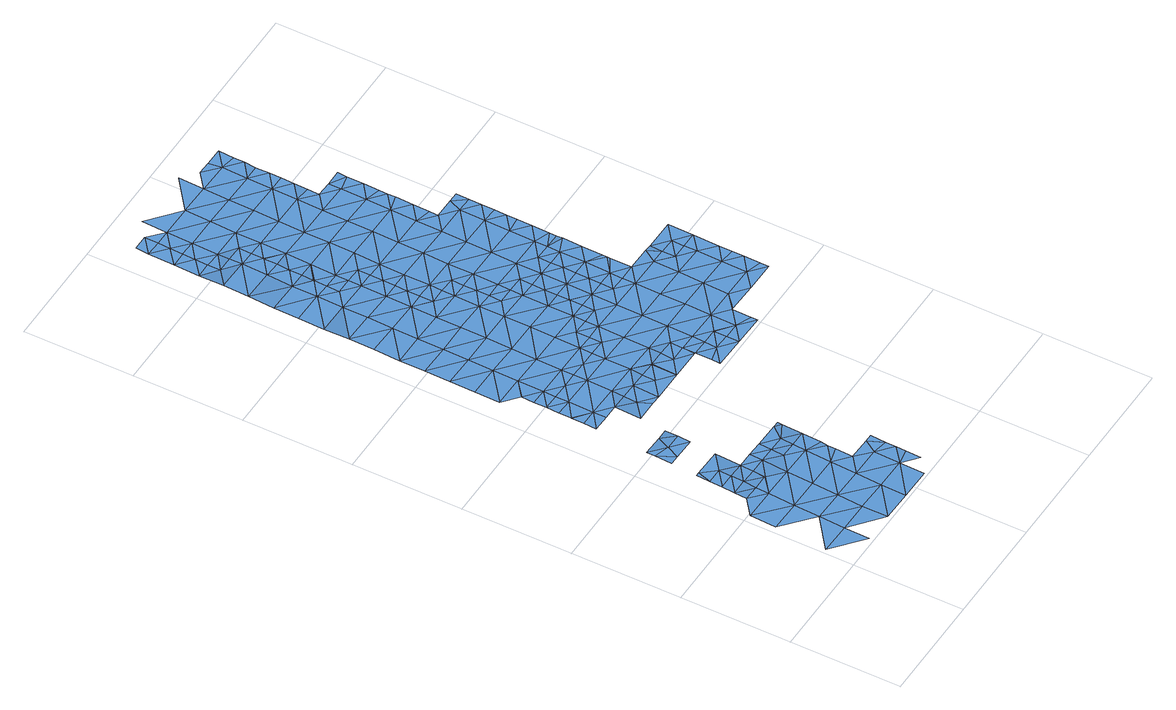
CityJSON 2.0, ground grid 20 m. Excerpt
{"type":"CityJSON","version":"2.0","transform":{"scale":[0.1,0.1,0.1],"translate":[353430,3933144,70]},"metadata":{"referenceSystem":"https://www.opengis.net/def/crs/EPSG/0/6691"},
"CityObjects":{
"waterbody1":{"type":"WaterBody","attributes":{"name":"3","class":"1140","function":"1","WaterBodyRiverFloodingRiskAttribute.description":"2","WaterBodyRiverFloodingRiskAttribute.rankOrg":"2","WaterBodyRiverFloodingRiskAttribute.adminType":"2","WaterBodyRiverFloodingRiskAttribute.scale":"L2"},"geometry":[{"type":"MultiSurface","lod":"1","boundaries":[[[0,1,2]],[[0,2,3]],[[4,5,6]],[[7,8,4]],[[5,1,6]],[[9,1,0]],[[7,4,6]],[[1,10,6]],[[0,11,9]],[[12,8,7]],[[10,1,9]],[[12,7,13]],[[14,6,10]],[[7,6,15]],[[7,16,13]],[[15,6,14]],[[7,15,16]],[[9,11,17]],[[10,9,17]],[[11,18,17]],[[19,14,10]],[[20,21,22]],[[20,16,21]],[[16,15,21]],[[23,10,17]],[[21,24,22]],[[25,15,14]],[[19,10,23]],[[19,25,14]],[[21,15,26]],[[18,27,17]],[[28,24,21]],[[28,21,26]],[[26,15,25]],[[24,28,29]],[[23,17,27]],[[18,30,27]],[[19,23,31]],[[32,26,25]],[[33,23,27]],[[19,31,34]],[[25,19,35]],[[31,23,33]],[[35,19,34]],[[35,36,25]],[[32,25,37]],[[33,38,31]],[[25,36,37]],[[27,39,33]],[[40,39,27]],[[27,41,40]],[[42,33,39]],[[38,33,42]],[[38,42,43]]]}]},
"waterbody2":{"type":"WaterBody","attributes":{"name":"3","class":"1140","function":"1","WaterBodyRiverFloodingRiskAttribute.description":"2","WaterBodyRiverFloodingRiskAttribute.rankOrg":"3","WaterBodyRiverFloodingRiskAttribute.adminType":"2","WaterBodyRiverFloodingRiskAttribute.scale":"L2"},"geometry":[{"type":"MultiSurface","lod":"1","boundaries":[[[12,44,45]],[[13,16,20]],[[12,45,8]],[[20,22,44]],[[13,20,44]],[[12,13,44]],[[45,46,47]],[[46,45,44]],[[46,44,22]]]}]},
"waterbody3":{"type":"WaterBody","attributes":{"name":"3","class":"1140","function":"1","WaterBodyRiverFloodingRiskAttribute.description":"2","WaterBodyRiverFloodingRiskAttribute.rankOrg":"2","WaterBodyRiverFloodingRiskAttribute.adminType":"2","WaterBodyRiverFloodingRiskAttribute.scale":"L2"},"geometry":[{"type":"MultiSurface","lod":"1","boundaries":[[[48,49,50]],[[49,22,50]],[[51,52,48]],[[49,48,52]],[[46,22,49]],[[47,49,52]],[[49,47,46]]]}]},
"waterbody4":{"type":"WaterBody","attributes":{"name":"3","class":"1140","function":"1","WaterBodyRiverFloodingRiskAttribute.description":"2","WaterBodyRiverFloodingRiskAttribute.rankOrg":"1","WaterBodyRiverFloodingRiskAttribute.adminType":"2","WaterBodyRiverFloodingRiskAttribute.scale":"L2"},"geometry":[{"type":"MultiSurface","lod":"1","boundaries":[[[53,54,55]],[[56,57,58]],[[57,53,58]],[[57,59,53]],[[59,54,53]],[[54,60,55]],[[53,61,58]],[[61,53,55]]]}]},
"waterbody5":{"type":"WaterBody","attributes":{"name":"3","class":"1140","function":"1","WaterBodyRiverFloodingRiskAttribute.description":"2","WaterBodyRiverFloodingRiskAttribute.rankOrg":"2","WaterBodyRiverFloodingRiskAttribute.adminType":"2","WaterBodyRiverFloodingRiskAttribute.scale":"L2"},"geometry":[{"type":"MultiSurface","lod":"1","boundaries":[[[62,63,64]],[[65,62,64]],[[66,65,64]],[[63,67,64]],[[68,69,70]],[[70,66,68]],[[66,64,68]],[[71,64,67]],[[72,69,68]],[[71,73,64]],[[74,68,64]],[[75,72,68]],[[76,73,71]],[[64,73,74]],[[75,68,74]],[[76,77,73]],[[78,75,74]],[[79,74,73]],[[80,78,74]],[[73,77,79]],[[81,79,77]],[[82,74,79]],[[80,74,82]],[[81,83,79]],[[83,84,79]],[[85,80,82]],[[86,82,79]],[[84,86,79]],[[85,82,87]],[[88,86,84]],[[82,89,87]],[[82,86,89]],[[88,90,86]],[[91,87,92]],[[93,94,95]],[[87,89,92]],[[96,91,92]],[[97,98,99]],[[94,100,90]],[[101,96,92]],[[102,103,104]],[[105,106,107]],[[99,108,109]],[[89,86,110]],[[94,93,100]],[[86,90,110]],[[107,111,105]],[[99,98,108]],[[111,112,105]],[[113,101,92]],[[114,115,116]],[[90,100,110]],[[104,103,117]],[[118,109,114]],[[93,119,100]],[[92,89,120]],[[116,118,114]],[[117,103,121]],[[122,104,117]],[[123,106,105]],[[124,106,123]],[[109,108,114]],[[98,125,108]],[[126,113,92]],[[127,124,123]],[[89,110,120]],[[112,128,105]],[[129,122,130]],[[131,132,133]],[[132,115,114]],[[131,115,132]],[[134,135,136]],[[122,117,130]],[[137,129,130]],[[100,138,110]],[[134,127,135]],[[121,139,117]],[[126,92,120]],[[140,141,142]],[[138,100,119]],[[127,123,135]],[[143,133,132]],[[125,144,108]],[[140,145,141]],[[130,146,137]],[[147,148,149]],[[128,150,105]],[[147,151,152]],[[153,141,145]],[[105,150,123]],[[154,146,125]],[[119,142,141]],[[154,137,146]],[[155,156,128]],[[156,143,132]],[[155,143,156]],[[126,157,113]],[[147,149,151]],[[144,158,108]],[[158,132,114]],[[138,119,141]],[[159,130,117]],[[160,135,123]],[[161,157,162]],[[146,144,125]],[[161,113,157]],[[163,117,139]],[[156,150,128]],[[164,152,165]],[[114,108,158]],[[120,110,166]],[[167,162,157]],[[152,151,165]],[[139,164,165]],[[149,168,151]],[[166,110,138]],[[169,126,120]],[[153,170,141]],[[130,159,146]],[[171,167,157]],[[172,167,171]],[[141,173,138]],[[160,123,150]],[[174,172,171]],[[139,165,163]],[[175,120,166]],[[159,117,163]],[[141,170,173]],[[157,126,176]],[[156,132,177]],[[178,135,179]],[[180,181,168]],[[182,171,157]],[[180,174,181]],[[159,183,146]],[[146,184,144]],[[132,158,177]],[[185,182,157]],[[174,171,181]],[[173,186,138]],[[185,157,176]],[[135,160,179]],[[165,151,187]],[[120,175,169]],[[151,168,187]],[[184,158,144]],[[176,126,169]],[[138,188,166]],[[150,156,189]],[[190,186,173]],[[156,177,189]],[[191,192,171]],[[171,192,181]],[[168,181,187]],[[191,171,182]],[[166,188,175]],[[163,165,193]],[[184,146,183]],[[160,150,194]],[[195,176,169]],[[196,179,160]],[[158,197,177]],[[165,187,193]],[[194,150,189]],[[198,186,190]],[[188,138,186]],[[199,200,181]],[[175,201,169]],[[159,163,202]],[[181,192,199]],[[187,181,200]],[[202,163,193]],[[203,195,169]],[[159,204,183]],[[200,205,187]],[[196,160,194]],[[202,204,159]],[[158,184,197]],[[177,206,189]],[[205,207,187]],[[175,188,201]],[[208,177,197]],[[204,209,183]],[[183,210,184]],[[169,211,203]],[[179,196,212]],[[193,187,207]],[[211,169,201]],[[213,186,198]],[[206,177,208]],[[184,210,197]],[[179,212,214]],[[188,186,213]],[[194,189,215]],[[207,205,216]],[[217,193,207]],[[215,189,206]],[[196,194,215]],[[183,209,210]],[[197,218,208]],[[202,193,219]],[[196,220,212]],[[201,221,211]],[[201,188,222]],[[215,220,196]],[[203,211,223]],[[204,224,209]],[[219,193,217]],[[216,225,207]],[[188,213,222]],[[222,226,201]],[[221,227,211]],[[218,197,210]],[[227,228,211]],[[228,223,211]],[[206,208,229]],[[213,198,230]],[[204,202,231]],[[232,210,209]],[[201,226,221]],[[216,233,225]],[[234,232,209]],[[234,209,224]],[[204,231,224]],[[206,235,215]],[[217,207,236]],[[236,207,225]],[[237,206,229]],[[230,238,213]],[[202,219,231]],[[239,208,218]],[[229,208,239]],[[240,223,228]],[[235,206,237]],[[241,212,242]],[[212,220,242]],[[243,220,215]],[[222,213,244]],[[245,217,236]],[[213,238,244]],[[246,210,232]],[[219,217,247]],[[248,221,226]],[[231,249,224]],[[215,235,250]],[[218,210,251]],[[217,245,247]],[[222,252,226]],[[253,222,244]],[[210,246,251]],[[254,229,239]],[[215,250,243]],[[255,241,242]],[[256,219,247]],[[257,218,251]],[[222,253,252]],[[220,258,242]],[[259,248,226]],[[231,219,260]],[[261,220,243]],[[260,219,256]],[[239,218,262]],[[262,218,257]],[[252,259,226]],[[263,255,242]],[[220,261,258]],[[264,231,260]],[[249,231,264]],[[254,239,265]],[[265,239,262]],[[242,258,266]],[[242,266,263]],[[249,264,267]],[[254,265,268]]]}]},
"waterbody6":{"type":"WaterBody","attributes":{"name":"3","class":"1140","function":"1","WaterBodyRiverFloodingRiskAttribute.description":"2","WaterBodyRiverFloodingRiskAttribute.rankOrg":"3","WaterBodyRiverFloodingRiskAttribute.adminType":"2","WaterBodyRiverFloodingRiskAttribute.scale":"L2"},"geometry":[{"type":"MultiSurface","lod":"1","boundaries":[[[269,270,271]],[[272,273,274]],[[269,69,270]],[[270,69,72]],[[272,274,271]],[[275,276,277]],[[277,273,275]],[[272,271,270]],[[72,75,270]],[[273,272,275]],[[276,278,279]],[[280,272,270]],[[281,282,279]],[[280,270,75]],[[276,275,278]],[[279,278,281]],[[281,283,282]],[[280,75,78]],[[275,272,284]],[[285,278,275]],[[272,280,284]],[[284,285,275]],[[286,282,287]],[[78,80,280]],[[288,286,287]],[[278,289,281]],[[282,283,287]],[[290,291,288]],[[292,284,280]],[[293,283,281]],[[292,280,80]],[[294,288,287]],[[295,296,291]],[[278,285,289]],[[290,288,294]],[[284,297,285]],[[296,295,298]],[[281,289,293]],[[292,80,85]],[[299,297,284]],[[299,284,292]],[[291,290,295]],[[285,300,289]],[[283,293,301]],[[287,283,302]],[[85,87,292]],[[297,300,285]],[[302,283,301]],[[294,287,302]],[[303,298,304]],[[305,293,289]],[[294,306,290]],[[304,298,295]],[[302,306,294]],[[91,96,292]],[[304,307,303]],[[292,87,91]],[[305,301,293]],[[290,97,295]],[[299,292,96]],[[308,111,309]],[[307,310,303]],[[308,303,310]],[[311,297,299]],[[111,107,309]],[[106,312,309]],[[305,289,300]],[[99,109,295]],[[295,109,304]],[[290,313,97]],[[99,295,97]],[[107,106,309]],[[302,301,103]],[[308,310,111]],[[311,299,96]],[[290,306,313]],[[109,118,304]],[[115,307,304]],[[302,103,102]],[[104,122,302]],[[301,314,103]],[[116,115,304]],[[302,102,104]],[[124,127,312]],[[314,301,305]],[[306,302,122]],[[124,312,106]],[[304,118,116]],[[311,315,297]],[[316,312,127]],[[98,97,313]],[[311,96,101]],[[112,111,310]],[[300,297,315]],[[129,137,306]],[[316,136,317]],[[131,133,307]],[[307,143,310]],[[306,122,129]],[[305,300,148]],[[131,307,115]],[[134,136,316]],[[313,306,137]],[[315,318,300]],[[316,127,134]],[[121,103,314]],[[125,98,313]],[[137,154,313]],[[128,112,310]],[[101,113,311]],[[147,152,305]],[[305,152,314]],[[307,133,143]],[[154,125,313]],[[305,148,147]],[[155,128,310]],[[155,310,143]],[[148,300,318]],[[161,162,311]],[[311,167,315]],[[161,311,113]],[[164,139,314]],[[314,152,164]],[[121,314,139]],[[149,148,318]],[[311,162,167]],[[172,174,315]],[[172,315,167]],[[318,315,174]],[[318,168,149]],[[180,168,318]],[[318,174,180]]]}]},
"waterbody7":{"type":"WaterBody","attributes":{"name":"3","class":"1140","function":"1","WaterBodyRiverFloodingRiskAttribute.description":"2","WaterBodyRiverFloodingRiskAttribute.rankOrg":"1","WaterBodyRiverFloodingRiskAttribute.adminType":"2","WaterBodyRiverFloodingRiskAttribute.scale":"L2"},"geometry":[{"type":"MultiSurface","lod":"1","boundaries":[[[28,319,29]],[[28,32,319]],[[32,37,319]],[[320,321,322]],[[320,319,321]],[[321,319,37]],[[29,319,320]],[[28,26,32]]]}]},
"waterbody8":{"type":"WaterBody","attributes":{"name":"3","class":"1140","function":"1","WaterBodyRiverFloodingRiskAttribute.description":"2","WaterBodyRiverFloodingRiskAttribute.rankOrg":"1","WaterBodyRiverFloodingRiskAttribute.adminType":"2","WaterBodyRiverFloodingRiskAttribute.scale":"L2"},"geometry":[{"type":"MultiSurface","lod":"1","boundaries":[[[323,324,94]],[[84,83,325]],[[323,90,88]],[[323,94,90]],[[326,71,327]],[[76,71,326]],[[328,83,81]],[[325,328,329]],[[328,77,329]],[[81,77,328]],[[323,325,324]],[[88,84,323]],[[323,84,325]],[[83,328,325]],[[324,95,94]],[[330,326,327]],[[76,326,77]],[[330,329,326]],[[329,77,326]]]}]},
"waterbody9":{"type":"WaterBody","attributes":{"name":"3","class":"1140","function":"1","WaterBodyRiverFloodingRiskAttribute.description":"2","WaterBodyRiverFloodingRiskAttribute.rankOrg":"1","WaterBodyRiverFloodingRiskAttribute.adminType":"2","WaterBodyRiverFloodingRiskAttribute.scale":"L2"},"geometry":[{"type":"MultiSurface","lod":"1","boundaries":[[[331,332,145]],[[140,331,145]],[[119,93,331]],[[140,142,119]],[[119,331,140]],[[93,95,331]],[[333,331,95]],[[333,332,331]]]}]},
"waterbody10":{"type":"WaterBody","attributes":{"name":"3","class":"1140","function":"1","WaterBodyRiverFloodingRiskAttribute.description":"2","WaterBodyRiverFloodingRiskAttribute.rankOrg":"1","WaterBodyRiverFloodingRiskAttribute.adminType":"2","WaterBodyRiverFloodingRiskAttribute.scale":"L2"},"geometry":[{"type":"MultiSurface","lod":"1","boundaries":[[[216,200,334]],[[216,205,200]],[[200,199,334]],[[335,336,337]],[[199,192,334]],[[191,182,336]],[[216,338,233]],[[191,336,192]],[[192,336,334]],[[335,334,336]],[[338,334,335]],[[216,334,338]],[[195,203,339]],[[340,339,203]],[[339,176,195]],[[185,176,339]],[[340,341,339]],[[339,182,185]],[[336,182,339]],[[341,336,339]],[[341,337,336]]]}]},
"waterbody11":{"type":"WaterBody","attributes":{"name":"3","class":"1140","function":"1","WaterBodyRiverFloodingRiskAttribute.description":"2","WaterBodyRiverFloodingRiskAttribute.rankOrg":"1","WaterBodyRiverFloodingRiskAttribute.adminType":"2","WaterBodyRiverFloodingRiskAttribute.scale":"L2"},"geometry":[{"type":"MultiSurface","lod":"1","boundaries":[[[248,259,342]],[[342,240,228]],[[227,342,228]],[[342,227,248]],[[342,259,343]],[[343,240,342]],[[248,227,221]]]}]}
},
"vertices":[
[66,55,5],[66,101,7],[9,56,5],[65,9,5],[11,195,11],[10,148,9],[67,147,9],[68,194,11],[40,218,12],[122,54,5],[123,100,7],[122,8,5],[68,217,12],[96,217,12],[124,146,9],[125,193,11],[97,217,12],[179,53,5],[178,7,5],[180,145,9],[97,239,14],[125,239,14],[98,262,14],[180,99,7],[126,262,14],[181,192,11],[153,216,12],[236,52,5],[153,238,14],[154,261,14],[235,6,5],[209,122,8],[182,215,12],[236,98,7],[209,153,9],[209,168,10],[210,180,11],[210,215,12],[251,121,7],[264,75,6],[264,57,5],[263,29,5],[264,93,6],[265,121,7],
[69,240,14],[40,240,14],[69,263,15],[40,263,15],
[47,310,17],[69,286,16],[98,309,16],[41,310,17],[41,286,16],
[71,379,20],[100,379,20],[80,401,21],[42,356,20],[59,356,20],[43,387,21],[99,355,20],[100,401,20],[43,402,21],
[45,518,27],[44,495,27],[73,517,27],[45,540,27],[45,541,27],[74,494,27],[74,563,27],[46,587,27],[45,564,27],[101,494,27],[74,586,27],[130,516,27],[131,562,27],[103,586,27],[130,494,26],[158,493,26],[131,586,27],[187,515,27],[159,585,27],[186,493,26],[187,561,27],[214,492,26],[215,492,26],[188,585,27],[243,514,27],[216,584,27],[243,492,26],[244,560,27],[271,491,26],[217,607,27],[245,607,27],[299,444,27],[271,468,26],[270,445,26],[217,631,27],[110,1002,26],[138,1002,26],[110,1025,26],[299,467,27],[245,630,27],[164,863,26],[164,862,26],[164,886,26],[85,1210,27],[56,1234,28],[56,1211,27],[138,1025,26],[111,1048,26],[300,513,27],[56,1188,28],[84,1188,28],[273,630,27],[139,1071,27],[111,1094,27],[111,1071,27],[193,885,26],[111,1049,26],[327,444,27],[301,559,27],[192,862,26],[164,909,26],[85,1256,28],[57,1257,28],[166,1001,26],[301,606,27],[57,1280,29],[113,1187,28],[165,932,26],[193,931,26],[112,1117,28],[140,1117,27],[112,1140,28],[58,1303,29],[86,1303,29],[58,1327,30],[165,954,26],[356,466,27],[221,861,26],[327,420,27],[355,420,27],[327,443,27],[112,1141,28],[195,1024,27],[327,397,27],[194,977,26],[220,792,26],[219,769,26],[247,769,26],[141,1209,27],[248,792,26],[220,815,26],[383,396,27],[166,978,26],[112,1164,28],[141,1163,27],[302,652,27],[196,1070,27],[250,930,27],[142,1256,28],[274,653,27],[274,675,27],[249,884,26],[220,838,26],[249,838,26],[357,513,27],[274,676,27],[276,768,26],[358,605,27],[383,407,27],[303,698,27],[274,699,27],[384,443,27],[275,722,26],[357,559,27],[330,629,27],[196,1116,27],[87,1349,30],[143,1302,29],[275,745,26],[304,745,26],[331,674,27],[251,976,27],[252,1023,27],[331,652,27],[412,466,26],[304,791,26],[413,512,27],[197,1163,27],[386,443,27],[331,698,27],[332,721,27],[305,837,26],[198,1209,28],[358,628,27],[199,1255,28],[252,1069,27],[441,442,26],[332,744,26],[333,767,26],[414,558,27],[306,883,26],[387,628,27],[307,929,26],[333,768,26],[254,1162,28],[361,790,26],[253,1115,27],[307,975,27],[308,1022,27],[415,604,27],[199,1301,29],[469,465,26],[200,1347,30],[255,1208,28],[361,767,26],[362,836,26],[309,1068,27],[363,882,26],[255,1254,28],[443,580,26],[470,511,26],[430,627,27],[336,952,26],[389,780,26],[471,557,26],[443,581,26],[443,604,26],[282,1138,27],[497,441,26],[363,928,26],[336,998,27],[389,767,26],[336,968,26],[282,1184,28],[390,812,26],[282,1159,27],[497,457,26],[310,1114,27],[444,627,26],[228,1324,30],[256,1300,29],[283,1230,28],[498,487,26],[390,839,26],[337,1030,27],[390,859,26],[471,580,26],[373,951,26],[283,1208,28],[337,1045,27],[498,533,26],[498,508,26],[310,1137,27],[253,1324,29],[391,880,26],[337,1060,27],[284,1276,29],[499,580,26],[391,905,26],[283,1254,28],[338,1090,27],[285,1323,29],[391,927,26],[338,1120,27],[284,1295,29],[392,951,26],[339,1137,27],
[46,610,27],[75,610,27],[47,633,27],[75,656,27],[19,657,27],[47,634,27],[76,702,27],[20,749,27],[20,703,27],[77,748,27],[21,795,27],[131,609,27],[78,794,27],[22,841,26],[79,841,26],[132,655,27],[133,701,27],[23,888,27],[79,887,27],[23,934,28],[134,748,27],[81,979,26],[24,980,25],[188,608,27],[134,794,27],[80,933,27],[82,1026,26],[25,1027,26],[190,700,27],[26,1073,26],[189,654,27],[190,747,27],[135,840,26],[136,886,26],[26,1119,29],[82,1072,26],[191,793,26],[137,932,26],[83,1118,28],[27,1165,30],[28,1211,27],[84,1164,29],[246,653,27],[29,1257,28],[137,978,26],[192,839,26],[246,699,26],[29,1304,29],[30,1327,30],[247,746,26],
[182,238,14],[200,260,14],[211,253,13],[211,260,14],
[242,468,25],[269,445,26],[214,446,25],[129,470,25],[101,447,25],[186,469,25],[157,446,25],[140,447,25],
[298,421,27],[269,398,27],[270,414,27],
[360,744,26],[388,720,27],[360,697,27],[387,682,27],[389,755,27],[359,651,27],[387,667,27],[387,673,27],
[471,603,26],[500,626,26]
]}
